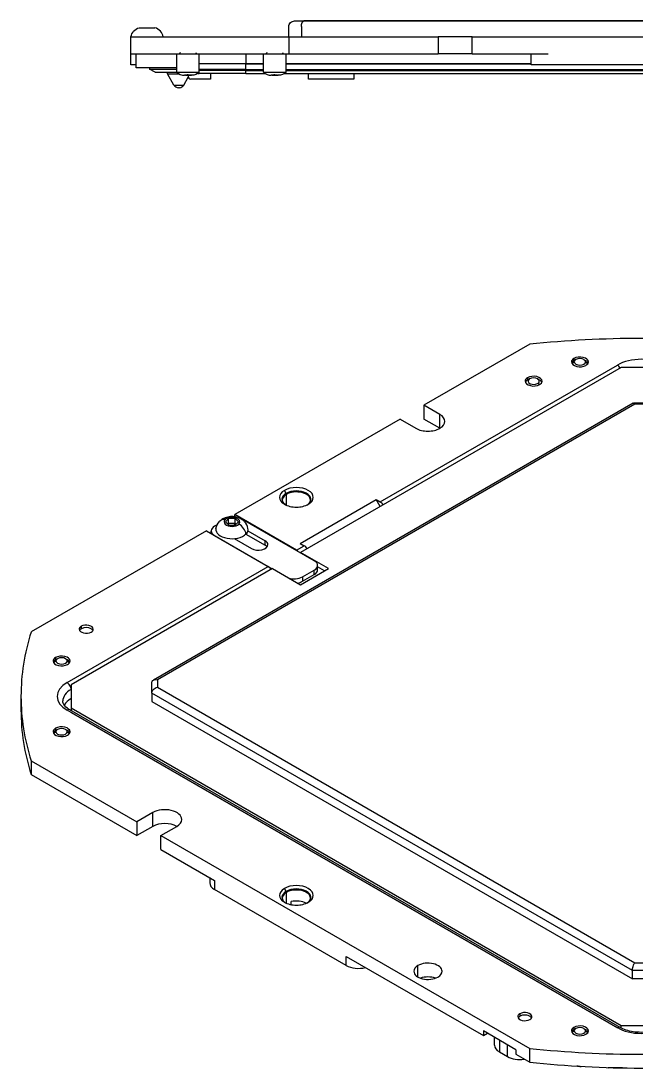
# Model space of a CAD drawing. Extents: x 74 to 808, y 79 to 560.
# Drawn here: x 585.9 to 694.9, y 134.6 to 320.7 of the extents above; entities that cross this region are included whole.
import ezdxf

# ---------------------------------------------------------------- set-up
doc = ezdxf.new("R2010")
doc.units = 0
doc.layers.add('ProjItem003', color=7, linetype='CONTINUOUS')
doc.layers.add('ProjItem005', color=7, linetype='CONTINUOUS')

msp = doc.modelspace()

# ---------------------------------------------------------------- linework, layer by layer
at = {"layer": 'ProjItem003'}
for p, q in [((676.084, 263.382), (657.326, 252.552)), ((683.931, 260.87), (683.931, 260.461)), ((684.284, 260.666), (683.931, 260.461)), ((685.698, 260.666), (686.052, 260.461)), ((692.327, 259.288), (635.441, 226.444)), ((649.565, 235.415), (691.62, 259.696)), ((683.991, 260.256), (683.599, 259.935)), ((685.991, 260.259), (686.385, 259.938)), ((699.399, 259.288), (692.327, 259.288)), ((675.964, 257.179), (675.56, 256.941)), ((675.71, 257.451), (675.71, 257.042)), ((676.064, 257.247), (675.71, 257.042)), ((677.478, 257.247), (677.832, 257.042)), ((677.579, 256.498), (677.786, 256.201)), ((694.413, 252.91), (609.339, 203.793)), ((694.706, 252.741), (610.046, 203.863)), ((660.154, 250.919), (657.326, 252.552)), ((657.326, 252.552), (657.326, 250.102)), ((697.259, 252.924), (694.467, 252.924)), ((697.02, 252.741), (694.706, 252.741)), ((653.083, 250.102), (623.773, 233.18)), ((653.083, 250.102), (655.911, 248.469)), ((660.154, 248.469), (657.326, 250.102)), ((660.154, 248.469), (660.154, 250.919)), ((632.879, 236.924), (632.577, 237.446)), ((632.931, 234.822), (632.931, 236.75)), ((635.388, 228.047), (648.858, 235.824)), ((648.858, 235.824), (649.565, 235.415)), ((649.565, 234.599), (648.858, 235.824)), ((634.734, 226.852), (623.773, 233.18)), ((623.773, 232.768), (623.773, 233.18)), ((620.658, 231.343), (620.203, 231.08)), ((622.688, 232.449), (622.124, 231.867)), ((622.124, 231.867), (622.714, 231.294)), ((622.688, 231.6), (622.548, 231.455)), ((623.843, 232.458), (622.688, 232.449)), ((622.688, 231.6), (622.688, 232.449)), ((623.265, 231.604), (622.688, 231.6)), ((622.714, 231.294), (623.869, 231.303)), ((623.843, 231.608), (623.265, 231.604)), ((623.654, 231.301), (623.767, 231.531)), ((624.433, 231.885), (623.843, 232.458)), ((623.843, 231.608), (623.843, 232.458)), ((624.009, 231.447), (623.843, 231.608)), ((623.869, 231.303), (624.433, 231.885)), ((637.88, 224.956), (625.152, 232.305)), ((618.753, 230.282), (587.656, 212.328)), ((618.753, 230.282), (629.713, 223.954)), ((619.617, 229.964), (619.46, 229.873)), ((619.617, 229.783), (619.617, 230.263)), ((620.203, 229.447), (630.422, 223.547)), ((620.203, 229.447), (620.203, 229.445)), ((625.752, 229.711), (629.147, 227.751)), ((626.098, 230.289), (629.147, 228.528)), ((623.694, 228.901), (626.743, 227.14)), ((629.147, 227.751), (629.147, 228.528)), ((634.734, 226.852), (636.095, 227.638)), ((635.388, 228.047), (636.095, 227.638)), ((635.441, 226.365), (635.441, 226.444)), ((640.39, 223.586), (635.441, 226.444)), ((594.04, 203.358), (629.713, 223.954)), ((630.456, 223.566), (594.747, 202.949)), ((630.456, 223.566), (635.405, 220.708)), ((635.405, 220.708), (640.39, 223.586)), ((638.466, 223.362), (638.466, 224.14)), ((639.683, 223.178), (638.466, 223.881)), ((635.759, 222.098), (637.88, 223.323)), ((635.759, 221.321), (637.88, 222.545)), ((635.759, 222.098), (635.759, 221.321)), ((637.88, 222.545), (637.88, 223.323)), ((596.55, 213.339), (596.55, 212.885)), ((596.59, 212.908), (596.55, 212.885)), ((592.067, 207.183), (591.675, 206.862)), ((592.007, 207.797), (592.007, 207.389)), ((592.36, 207.593), (592.007, 207.389)), ((593.774, 207.593), (594.128, 207.389)), ((594.067, 207.187), (594.462, 206.866)), ((594.747, 202.949), (594.747, 198.867)), ((609.046, 201.471), (609.046, 203.285)), ((610.046, 203.863), (610.046, 202.526)), ((609.046, 201.471), (609.046, 201.816)), ((609.046, 201.471), (609.046, 200.001)), ((694.291, 152.254), (609.046, 201.471)), ((610.046, 202.526), (694.706, 153.648)), ((585.863, 200.908), (585.863, 198.459)), ((609.046, 200.001), (694.291, 150.785)), ((691.62, 142.12), (594.04, 198.459)), ((692.12, 142.17), (594.54, 198.508)), ((594.747, 198.867), (594.747, 198.389)), ((594.747, 198.867), (692.327, 142.529)), ((594.747, 198.051), (691.62, 142.12)), ((592.067, 194.63), (591.675, 194.309)), ((592.007, 195.244), (592.007, 194.836)), ((592.36, 195.04), (592.007, 194.836)), ((593.774, 195.04), (594.128, 194.836)), ((594.067, 194.633), (594.462, 194.312)), ((587.656, 189.489), (606.414, 178.659)), ((587.656, 189.489), (587.656, 187.039)), ((587.656, 187.039), (606.414, 176.209)), ((609.242, 180.292), (606.414, 178.659)), ((609.242, 177.842), (609.242, 180.292)), ((606.414, 178.659), (606.414, 176.209)), ((609.242, 177.842), (606.414, 176.209)), ((610.657, 176.209), (613.485, 177.842)), ((610.657, 176.209), (676.084, 138.435)), ((610.657, 173.76), (610.657, 176.209)), ((610.657, 173.76), (620.203, 168.248)), ((619.324, 168.756), (619.324, 167.84)), ((620.203, 168.248), (620.203, 166.615)), ((643.537, 153.143), (620.203, 166.615)), ((632.879, 166.297), (632.577, 166.82)), ((632.931, 164.195), (632.931, 166.123)), ((633.785, 163.945), (633.785, 164.489)), ((643.537, 154.776), (667.886, 140.718)), ((643.537, 153.143), (643.537, 154.776)), ((656.265, 151.102), (656.265, 153.143)), ((694.706, 153.648), (697.02, 153.648)), ((694.291, 150.785), (694.291, 152.254)), ((697.435, 152.254), (694.291, 152.254)), ((697.435, 150.785), (694.291, 150.785)), ((674.332, 144.59), (674.332, 144.136)), ((674.372, 144.159), (674.332, 144.136)), ((667.886, 141.535), (667.886, 140.718)), ((673.635, 138.216), (667.886, 141.535)), ((683.991, 141.557), (683.599, 141.237)), ((683.931, 142.172), (683.931, 141.763)), ((684.284, 141.967), (683.931, 141.763)), ((685.698, 141.967), (686.052, 141.763)), ((685.991, 141.561), (686.385, 141.24)), ((692.327, 142.057), (692.327, 142.529)), ((692.327, 142.529), (699.399, 142.529)), ((667.886, 140.718), (668.593, 141.126)), ((669.829, 139.028), (669.829, 140.413)), ((670.708, 139.906), (670.708, 137.803)), ((670.708, 137.803), (672.122, 136.987)), ((672.122, 136.987), (672.122, 139.089)), ((673.635, 138.216), (673.635, 137.399)), ((676.084, 135.985), (676.084, 138.435)), ((673.635, 137.399), (676.084, 135.985)), ((684.997, 135.261), (684.997, 135.261)), ((689.913, 135.043), (690.024, 134.979)), ((690.024, 134.979), (690.024, 135.04)), ((692.538, 134.979), (690.024, 134.979))]:
    msp.add_line(p, q, dxfattribs=at)
for centre, major_axis, ratio, start_param, end_param in [((695.863, 200.908), (110, 0), 0.57735, 1.39, 1.75159), ((684.991, 260.257), (-1.5, 0), 0.57735, -0.785398, 0), ((684.991, 260.257), (-1.5, 0), 0.57735, -3.14159, -0.785398), ((684.991, 260.257), (1, 0), 0.57735, 2.35619, 3.14469), ((684.991, 260.257), (1, 0), 0.57735, 0.785398, 2.35619), ((684.991, 260.257), (1, 0), 0.57735, 0.0030965, 0.785398), ((695.863, 257.247), (-6, 0), 0.57735, -2.35619, -0.785398), ((684.991, 260.257), (-1.5, 0), 0.57735, 0, -3.92699), ((684.991, 259.849), (-1.5, 0), 0.57735, -0.785398, -0.237941), ((684.991, 260.257), (1, 0), 0.57735, 3.14469, 0.0030965), ((684.991, 259.849), (-1.5, 0), 0.57735, -2.90365, -2.35619), ((684.991, 260.257), (-1.5, 0), 0.57735, -3.92699, -3.14159), ((691.62, 258.88), (-0.5, 0.866), 0.57735, 4.71239, 5.49779), ((676.771, 256.838), (-1.5, 0), 0.57735, -0.785398, 0), ((676.771, 256.43), (-1.5, 0), 0.57735, -0.630831, -0.237941), ((676.771, 256.43), (-1.5, 0), 0.57735, -0.785398, -0.630831), ((676.771, 256.838), (1, 0), 0.57735, 2.51076, 5.65235), ((676.771, 256.838), (-1.5, 0), 0.57735, -3.14159, -0.785398), ((676.771, 256.838), (1, 0), 0.57735, 2.35619, 2.51076), ((676.771, 256.838), (1, 0), 0.57735, 0.785398, 2.35619), ((676.771, 256.838), (1, 0), 0.57735, 5.65235, 0.785398), ((676.771, 256.43), (-1.5, 0), 0.57735, -2.90365, -2.35619), ((676.771, 256.838), (-1.5, 0), 0.57735, 0, -3.92699), ((676.771, 256.838), (-1.5, 0), 0.57735, -3.92699, -3.14159), ((658.033, 249.694), (3, 0), 0.57735, 0, 0.785398), ((658.033, 249.694), (3, 0), 0.57735, 5.49779, 0), ((658.033, 249.694), (3, 0), 0.57735, 3.92699, 5.49779), ((634.698, 236.222), (-3, 0), 0.57735, -0.785398, -5.49779), ((634.698, 235.873), (-2.573, 0), 0.57735, -0.785398, -5.57761), ((634.698, 235.729), (2.5, 0), 0.57735, 2.35619, 3.14159), ((634.698, 236.222), (-3, 0), 0.57735, -3.92699, -0.785398), ((634.698, 235.873), (-2.573, 0), 0.57735, -3.84716, -0.785398), ((632.754, 236.852), (-0.125, 0.217), 0.57735, 3.92699, 4.71239), ((634.698, 235.729), (2.5, 0), 0.57735, 0, 2.35619), ((634.698, 235.729), (2.5, 0), 0.57735, 3.14159, 3.39136), ((634.698, 236.222), (-3, 0), 0.57735, -5.49779, -3.92699), ((634.698, 235.729), (2.5, 0), 0.57735, 6.03341, 0), ((649.565, 234.599), (-0.5, 0.866), 0.57735, 4.71239, 5.49779), ((623.278, 231.876), (1.4, 0), 0.57735, 5.77275, 2.63115), ((621.617, 230.263), (2, 0), 0.57735, 2.35619, 3.14159), ((622.52, 230.547), (1.436, -1.392), 0.712418, -3.8393, -3.14159), ((623.278, 231.876), (1.4, 0), 0.57735, 2.63115, 5.77275), ((623.278, 231.027), (1, 0), 0.57735, 1.58396, 2.35808), ((623.278, 231.027), (1, 0), 0.57735, 1.06036, 1.58396), ((623.278, 231.027), (1, 0), 0.57735, 0.775069, 1.06036), ((624.037, 230.056), (-1.436, 1.392), 0.712418, 3.88583, 5.04852), ((623.738, 231.488), (2, 0), 0.57735, 0.785398, 1.10424), ((621.617, 230.263), (2, 0), 0.57735, 3.14159, 3.92699), ((623.278, 230.529), (2.85, 0), 0.57735, 3.04205, 5.77275), ((623.278, 230.529), (2.85, 0), 0.57735, 5.77275, 0.0995429), ((627.945, 227.834), (1.7, 0), 0.57735, 3.92699, 0), ((627.945, 227.834), (1.7, 0), 0.57735, 0, 0.785398), ((627.945, 227.057), (1.7, 0), 0.57735, 0.407361, 0.785398), ((636.095, 226.822), (-0.5, 0.866), 0.57735, 4.71239, 5.49779), ((634.734, 226.036), (-0.5, 0.866), 0.57735, 5.05253, 5.49779), ((629.713, 223.137), (0.5, -0.866), 0.57735, -4.71239, -3.92699), ((636.466, 224.14), (2, 0), 0.57735, 0, 0.785398), ((636.466, 224.14), (2, 0), 0.57735, 5.49779, 0), ((634.345, 222.915), (2, 0), 0.57735, 4.14537, 5.49779), ((636.466, 223.362), (-2, 0), 0.57735, -3.92699, -3.14159), ((634.345, 222.137), (-2, 0), 0.57735, -4.45059, -3.92699), ((695.863, 200.908), (110, 0), 0.57735, 2.9608, 3.14159), ((597.434, 212.829), (-1.25, 0), 0.57735, -0.785398, 0), ((597.434, 212.829), (-1.25, 0), 0.57735, 0, -3.92699), ((597.434, 212.421), (-1.194, 0), 0.57735, -0.785398, -0.216116), ((597.434, 212.829), (-1.25, 0), 0.57735, -3.14159, -0.785398), ((597.434, 212.421), (-1.194, 0), 0.57735, -2.35619, -0.785398), ((597.434, 212.421), (-1.194, 0), 0.57735, -2.92548, -2.35619), ((597.434, 212.829), (-1.25, 0), 0.57735, -3.92699, -3.14159), ((593.067, 207.185), (-1.5, 0), 0.57735, -0.785398, 0), ((593.067, 207.185), (-1.5, 0), 0.57735, 0, -3.92699), ((593.067, 206.777), (-1.5, 0), 0.57735, -0.785398, -0.237941), ((593.067, 207.185), (-1.5, 0), 0.57735, -3.14159, -0.785398), ((593.067, 207.185), (1, 0), 0.57735, 2.35619, 3.14469), ((593.067, 207.185), (1, 0), 0.57735, 3.14469, 0.0030965), ((593.067, 207.185), (1, 0), 0.57735, 0.785398, 2.35619), ((593.067, 207.185), (1, 0), 0.57735, 0.0030965, 0.785398), ((593.067, 206.777), (-1.5, 0), 0.57735, -2.90365, -2.35619), ((593.067, 207.185), (-1.5, 0), 0.57735, -3.92699, -3.14159), ((598.282, 200.908), (-6, 0), 0.57735, -0.785398, -5.49779), ((594.04, 202.541), (-0.5, 0.866), 0.57735, 3.92699, 5.49779), ((598.282, 200.092), (5, 0), 0.57735, 2.35619, 3.14159), ((695.863, 200.908), (110, 0), 0.57735, 3.14159, 3.32239), ((598.282, 198.459), (5, 0), 0.57735, 2.35619, 2.8208), ((695.863, 198.459), (110, 0), 0.57735, 3.14159, 3.32239), ((594.04, 197.642), (-0.5, -0.866), 0.57735, 3.14159, 3.92699), ((593.067, 194.631), (-1.5, 0), 0.57735, -3.14159, -0.785398), ((593.067, 194.631), (-1.5, 0), 0.57735, -0.785398, 0), ((593.067, 194.631), (-1.5, 0), 0.57735, 0, -3.92699), ((593.067, 194.223), (-1.5, 0), 0.57735, -0.785398, -0.237941), ((593.067, 194.631), (1, 0), 0.57735, 2.35619, 3.14469), ((593.067, 194.631), (1, 0), 0.57735, 3.14469, 0.0030965), ((593.067, 194.631), (1, 0), 0.57735, 0.785398, 2.35619), ((593.067, 194.631), (1, 0), 0.57735, 0.0030965, 0.785398), ((593.067, 194.223), (-1.5, 0), 0.57735, -2.90365, -2.35619), ((593.067, 194.631), (-1.5, 0), 0.57735, -3.92699, -3.14159), ((611.364, 179.067), (3, 0), 0.57735, 0, 2.35619), ((611.364, 179.067), (3, 0), 0.57735, 5.49779, 0), ((611.364, 176.617), (3, 0), 0.57735, 0.785398, 2.35619), ((622.324, 167.84), (-3, 0), 0.57735, 0, -5.49779), ((634.698, 165.595), (-3, 0), 0.57735, -0.785398, -5.49779), ((634.698, 165.246), (-2.573, 0), 0.57735, -0.785398, -5.57761), ((634.698, 165.102), (2.5, 0), 0.57735, 2.35619, 3.14159), ((634.698, 165.595), (-3, 0), 0.57735, -3.92699, -0.785398), ((634.698, 165.246), (-2.573, 0), 0.57735, -3.84716, -0.785398), ((632.754, 166.225), (-0.125, 0.217), 0.57735, 3.92699, 4.71239), ((634.698, 165.102), (2.5, 0), 0.57735, 0, 2.35619), ((634.698, 165.102), (2.5, 0), 0.57735, 3.14159, 3.39136), ((634.698, 165.595), (-3, 0), 0.57735, -5.49779, -3.92699), ((634.698, 163.145), (2.5, 0), 0.57735, 0.802207, 1.94468), ((634.698, 165.102), (2.5, 0), 0.57735, 6.03341, 0), ((645.658, 154.368), (-3, 0), 0.57735, -5.49779, -4.26683), ((658.033, 152.123), (2.5, 0), 0.57735, 2.35619, 3.14159), ((658.033, 152.123), (2.5, 0), 0.57735, 0, 2.35619), ((658.033, 152.123), (2.5, 0), 0.57735, 3.14159, 5.49779), ((658.033, 149.673), (2.5, 0), 0.57735, 1.0132, 2.1284), ((658.033, 152.123), (2.5, 0), 0.57735, 5.49779, 0), ((675.215, 144.08), (-1.25, 0), 0.57735, -0.785398, 0), ((675.215, 144.08), (-1.25, 0), 0.57735, 0, -3.92699), ((675.215, 143.672), (-1.194, 0), 0.57735, -0.785398, -0.216116), ((675.215, 144.08), (-1.25, 0), 0.57735, -3.14159, -0.785398), ((675.215, 143.672), (-1.194, 0), 0.57735, -1.35565, -0.785398), ((675.215, 143.672), (-1.194, 0), 0.57735, -2.35619, -1.35565), ((675.215, 143.672), (-1.194, 0), 0.57735, -2.92548, -2.35619), ((675.215, 144.08), (-1.25, 0), 0.57735, -3.92699, -3.14159), ((684.991, 141.559), (-1.5, 0), 0.57735, -0.785398, 0), ((684.991, 141.559), (-1.5, 0), 0.57735, 0, -3.92699), ((684.991, 141.151), (-1.5, 0), 0.57735, -0.785398, -0.237941), ((684.991, 141.559), (-1.5, 0), 0.57735, -3.14159, -0.785398), ((684.991, 141.559), (1, 0), 0.57735, 2.35619, 3.14469), ((684.991, 141.559), (1, 0), 0.57735, 3.14469, 0.0030965), ((684.991, 141.559), (1, 0), 0.57735, 0.785398, 2.35619), ((684.991, 141.559), (1, 0), 0.57735, 0.0030965, 0.785398), ((684.991, 141.151), (-1.5, 0), 0.57735, -2.90365, -2.35619), ((684.991, 141.559), (-1.5, 0), 0.57735, -3.92699, -3.14159), ((691.62, 141.304), (-0.5, -0.866), 0.57735, 3.14159, 3.92699), ((695.863, 144.57), (-6, 0), 0.57735, -5.49779, -3.92699), ((672.829, 139.028), (-3, 0), 0.57735, 0, -5.49779), ((695.863, 200.908), (110, 0), 0.57735, 4.53159, 4.89318), ((674.243, 138.212), (-3, 0), 0.57735, -5.49779, -4.42195), ((695.863, 198.459), (110, 0), 0.57735, 4.53159, 4.89318), ((684.991, 136.415), (2, 0), 0.57735, 4.50524, 4.71549), ((684.993, 137.242), (-0.004, 2), 0.0025283, 3.14159, 3.27945), ((684.991, 136.415), (2, 0), 0.57735, 4.71549, 4.71789)]:
    msp.add_ellipse(centre, major_axis=major_axis, ratio=ratio, start_param=start_param, end_param=end_param, dxfattribs=at)
for points, degree in [([(694.413, 252.91), (694.438, 252.924), (694.467, 252.924)], 2), ([(694.467, 252.924), (694.54, 252.925), (694.628, 252.849), (694.706, 252.741)], 3), ([(620.443, 230.692), (620.523, 231.162), (620.754, 231.601), (621.084, 231.939)], 3), ([(609.046, 203.285), (609.043, 203.478), (609.14, 203.681), (609.339, 203.793)], 3), ([(609.339, 203.793), (609.535, 203.908), (609.812, 203.921), (610.046, 203.863)], 3), ([(684.997, 135.242), (684.707, 135.241), (684.422, 135.295)], 2), ([(684.997, 135.242), (685.101, 135.242), (685.206, 135.249)], 2)]:
    msp.add_open_spline(points, degree=degree, dxfattribs=at)
for points, knots in [([(632.198, 235.729), (632.198, 235.639), (632.217, 235.546), (632.256, 235.451), (632.329, 235.275), (632.488, 235.081), (632.741, 234.909)], [0, 0, 0, 0, 0.314728, 0.314728, 0.314728, 0.899119, 0.899119, 0.899119, 0.899119]), ([(637.198, 235.729), (637.199, 235.639), (637.18, 235.546), (637.14, 235.451), (637.067, 235.275), (636.908, 235.081), (636.656, 234.909)], [0, 0, 0, 0, 0.314728, 0.314728, 0.314728, 0.899119, 0.899119, 0.899119, 0.899119]), ([(626.114, 230.692), (626.038, 231.141), (625.823, 231.562), (625.516, 231.893), (625.39, 232.029), (625.252, 232.15), (625.101, 232.256), (624.634, 232.584), (624.071, 232.76), (623.502, 232.796), (622.865, 232.836), (622.214, 232.706), (621.662, 232.387), (621.449, 232.265), (621.256, 232.115), (621.084, 231.939)], [0, 0, 0, 0, 0.2, 0.2, 0.2, 0.4, 0.4, 0.4, 0.6, 0.6, 0.6, 0.8, 0.8, 0.8, 1, 1, 1, 1]), ([(609.046, 201.471), (609.043, 201.661), (609.14, 201.911), (609.339, 202.118), (609.535, 202.327), (609.812, 202.473), (610.046, 202.526)], [0, 0, 0, 0, 0.785398, 0.785398, 0.785398, 1.5708, 1.5708, 1.5708, 1.5708]), ([(594.54, 198.508), (594.385, 198.598), (594.244, 198.691), (594.117, 198.787), (593.711, 199.093), (593.47, 199.416), (593.365, 199.684), (593.308, 199.827), (593.281, 199.963), (593.282, 200.092)], [0, 0, 0, 0, 0.333333, 0.333333, 0.333333, 0.666667, 0.666667, 0.666667, 1, 1, 1, 1]), ([(632.198, 165.102), (632.198, 165.012), (632.217, 164.919), (632.256, 164.824), (632.329, 164.648), (632.488, 164.454), (632.741, 164.282)], [0, 0, 0, 0, 0.314728, 0.314728, 0.314728, 0.899119, 0.899119, 0.899119, 0.899119]), ([(637.198, 165.102), (637.199, 165.012), (637.18, 164.919), (637.14, 164.824), (637.067, 164.648), (636.908, 164.454), (636.656, 164.282)], [0, 0, 0, 0, 0.314728, 0.314728, 0.314728, 0.899119, 0.899119, 0.899119, 0.899119]), ([(694.291, 152.254), (694.29, 152.444), (694.33, 152.726), (694.413, 153.001), (694.494, 153.276), (694.609, 153.515), (694.706, 153.648)], [0, 0, 0, 0, 0.785398, 0.785398, 0.785398, 1.5708, 1.5708, 1.5708, 1.5708]), ([(699.606, 142.17), (699.118, 141.888), (698.496, 141.651), (697.808, 141.498), (697.194, 141.361), (696.527, 141.289), (695.861, 141.289), (695.379, 141.29), (694.907, 141.326), (694.445, 141.398), (693.55, 141.537), (692.73, 141.816), (692.12, 142.17)], [0, 0, 0, 0, 0.264283, 0.264283, 0.264283, 0.500278, 0.500278, 0.500278, 0.669639, 0.669639, 0.669639, 1, 1, 1, 1])]:
    msp.add_open_spline(points, degree=3, knots=knots, dxfattribs=at)
at = {"layer": 'ProjItem005'}
for p, q in [((634.363, 320.744), (636, 320.744)), ((755.726, 320.744), (636, 320.744)), ((636, 320.744), (755.726, 320.744)), ((633.363, 317.944), (633.363, 319.744)), ((635.586, 319.744), (635.586, 317.944)), ((605.363, 314.944), (605.363, 317.944)), ((633.335, 317.944), (659.863, 317.944)), ((633.335, 317.944), (633.335, 314.944)), ((659.863, 317.944), (659.863, 314.944)), ((665.863, 317.944), (758.391, 317.944)), ((665.863, 314.944), (665.863, 317.944)), ((605.363, 312.944), (605.363, 314.944)), ((606.288, 312.444), (606.288, 314.944)), ((613.488, 311.644), (613.488, 314.944)), ((617.488, 313.144), (617.488, 314.944)), ((625.746, 314.944), (625.746, 313.144)), ((628.863, 311.644), (628.863, 314.944)), ((632.863, 311.644), (632.863, 314.944)), ((633.335, 314.944), (659.863, 314.944)), ((665.863, 314.944), (679.363, 314.944)), ((676.363, 312.944), (676.363, 314.944)), ((625.746, 313.144), (617.488, 313.144)), ((617.488, 312.144), (617.488, 313.144)), ((625.746, 313.144), (617.488, 313.144)), ((628.863, 313.144), (625.746, 313.144)), ((625.746, 313.144), (628.863, 313.144)), ((625.746, 312.144), (625.746, 313.144)), ((676.363, 313.144), (632.863, 313.144)), ((632.863, 313.144), (676.363, 313.144)), ((712.363, 312.944), (679.363, 312.944)), ((608.663, 312.444), (608.663, 312.221)), ((609.663, 311.644), (608.663, 312.221)), ((613.488, 312.444), (609.288, 312.444)), ((611.863, 311.344), (611.863, 311.644)), ((612.997, 309.38), (611.863, 311.344)), ((617.237, 311.444), (617.488, 311.444)), ((625.746, 312.144), (617.488, 312.144)), ((617.488, 311.944), (617.488, 312.144)), ((617.488, 311.444), (617.488, 311.944)), ((625.746, 311.944), (617.488, 311.944)), ((625.746, 311.444), (617.488, 311.444)), ((619.488, 311.444), (619.488, 310.444)), ((625.363, 312.144), (625.363, 311.944)), ((625.746, 312.144), (628.863, 312.144)), ((625.746, 311.944), (628.863, 311.944)), ((625.746, 311.444), (625.746, 311.944)), ((625.746, 311.444), (629.114, 311.444)), ((632.612, 311.444), (746.863, 311.444)), ((632.863, 312.144), (746.863, 312.144)), ((632.863, 311.944), (746.863, 311.944)), ((636.863, 310.444), (636.863, 311.444)), ((644.863, 311.444), (644.863, 310.444)), ((650.363, 312.144), (650.363, 311.944)), ((654.363, 312.144), (654.363, 311.944)), ((679.363, 312.144), (679.363, 311.944)), ((683.363, 312.144), (683.363, 311.944)), ((614.729, 309.38), (615.524, 310.757)), ((618.988, 310.444), (615.988, 310.444)), ((644.363, 310.444), (637.363, 310.444))]:
    msp.add_line(p, q, dxfattribs=at)
for centre, radius, start, end in [((615.988, 310.944), 0.5, 180, -90), ((613.863, 309.88), 1, -150, -95.4764), ((613.863, 309.88), 1, -84.5236, -30)]:
    msp.add_arc(centre, radius, start, end, dxfattribs=at)
for points, degree, knots in [([(633.363, 319.744), (633.36, 319.978), (633.457, 320.256), (633.656, 320.451), (633.851, 320.65), (634.129, 320.747), (634.363, 320.744)], 3, [0, 0, 0, 0, 0.785398, 0.785398, 0.785398, 1.5708, 1.5708, 1.5708, 1.5708]), ([(633.363, 319.744), (633.36, 319.978), (633.457, 320.256), (633.656, 320.451), (633.851, 320.65), (634.129, 320.747), (634.363, 320.744)], 3, [3.14159, 3.14159, 3.14159, 3.14159, 3.92699, 3.92699, 3.92699, 4.71239, 4.71239, 4.71239, 4.71239]), ([(635.586, 319.744), (635.584, 319.978), (635.624, 320.256), (635.707, 320.451), (635.788, 320.65), (635.903, 320.747), (636, 320.744)], 3, [0, 0, 0, 0, 0.785398, 0.785398, 0.785398, 1.5708, 1.5708, 1.5708, 1.5708]), ([(605.37, 317.944), (605.43, 318.311), (605.595, 318.659), (605.841, 318.938), (606.097, 319.23), (606.439, 319.444), (606.813, 319.546)], 3, [0.0206645, 0.0206645, 0.0206645, 0.0206645, 0.5, 0.5, 0.5, 1, 1, 1, 1]), ([(606.866, 319.546), (606.918, 319.546), (606.971, 319.546), (607.05, 319.546), (607.128, 319.546), (607.23, 319.546), (607.331, 319.546), (607.451, 319.546), (607.57, 319.546), (607.704, 319.546), (607.837, 319.546), (608.118, 319.546), (608.405, 319.546), (608.544, 319.546), (608.683, 319.546), (608.812, 319.546), (608.941, 319.546), (609.055, 319.546), (609.169, 319.546), (609.263, 319.546), (609.357, 319.546), (609.427, 319.546), (609.497, 319.546), (609.541, 319.546), (609.584, 319.546), (609.598, 319.546), (609.613, 319.546)], 2, [0, 0, 0, 0.20476, 0.20476, 0.409519, 0.409519, 0.614279, 0.614279, 0.819038, 0.819038, 1.0238, 1.0238, 1.43332, 1.43332, 1.63808, 1.63808, 1.84284, 1.84284, 2.0476, 2.0476, 2.25236, 2.25236, 2.45711, 2.45711, 2.66187, 2.66187, 2.86663, 2.86663, 2.86663]), ([(611.056, 317.944), (610.996, 318.311), (610.831, 318.659), (610.585, 318.938), (610.329, 319.23), (609.987, 319.444), (609.613, 319.546)], 3, [0.0206645, 0.0206645, 0.0206645, 0.0206645, 0.5, 0.5, 0.5, 1, 1, 1, 1]), ([(605.363, 317.944), (607.008, 317.944), (608.712, 317.944), (610.475, 317.944), (612.294, 317.944), (614.169, 317.944), (616.099, 317.944), (618.081, 317.944), (620.116, 317.944), (622.201, 317.944), (624.335, 317.944), (626.517, 317.944), (628.746, 317.944), (631.019, 317.944), (633.335, 317.944)], 1, [3.7462, 3.7462, 3.77202, 3.79785, 3.82368, 3.84951, 3.87534, 3.90116, 3.92699, 3.95282, 3.97865, 4.00447, 4.0303, 4.05613, 4.08196, 4.10778, 4.10778]), ([(665.863, 317.944), (665.788, 317.944), (665.566, 317.944), (665.209, 317.944), (664.733, 317.944), (664.165, 317.944), (663.531, 317.944), (662.863, 317.944), (662.195, 317.944), (661.561, 317.944), (660.993, 317.944), (660.518, 317.944), (660.16, 317.944), (659.938, 317.944), (659.863, 317.944)], 1, [1.5708, 1.5708, 1.7952, 2.0196, 2.24399, 2.46839, 2.69279, 2.91719, 3.14159, 3.36599, 3.59039, 3.81479, 4.03919, 4.26359, 4.48799, 4.71239, 4.71239]), ([(605.363, 314.944), (607.008, 314.944), (608.712, 314.944), (610.475, 314.944), (612.294, 314.944), (614.169, 314.944), (616.099, 314.944), (618.081, 314.944), (620.116, 314.944), (622.201, 314.944), (624.335, 314.944), (626.517, 314.944), (628.746, 314.944), (631.019, 314.944), (633.335, 314.944)], 1, [3.7462, 3.7462, 3.77202, 3.79785, 3.82368, 3.84951, 3.87534, 3.90116, 3.92699, 3.95282, 3.97865, 4.00447, 4.0303, 4.05613, 4.08196, 4.10778, 4.10778]), ([(665.863, 314.944), (665.788, 314.944), (665.566, 314.944), (665.209, 314.944), (664.733, 314.944), (664.165, 314.944), (663.531, 314.944), (662.863, 314.944), (662.195, 314.944), (661.561, 314.944), (660.993, 314.944), (660.518, 314.944), (660.16, 314.944), (659.938, 314.944), (659.863, 314.944)], 1, [0, 0, 0.224399, 0.448799, 0.673198, 0.897598, 1.122, 1.3464, 1.5708, 1.7952, 2.0196, 2.24399, 2.46839, 2.69279, 2.91719, 3.14159, 3.14159]), ([(606.288, 312.944), (606.227, 312.944), (606.167, 312.944), (606.05, 312.944), (605.946, 312.944), (605.897, 312.944), (605.848, 312.944), (605.803, 312.944), (605.758, 312.944), (605.717, 312.944), (605.676, 312.944), (605.64, 312.944), (605.604, 312.944), (605.572, 312.944), (605.541, 312.944), (605.514, 312.944), (605.487, 312.944), (605.465, 312.944), (605.442, 312.944), (605.425, 312.944), (605.408, 312.944), (605.395, 312.944), (605.383, 312.944), (605.375, 312.944), (605.368, 312.944), (605.366, 312.944), (605.363, 312.944)], 2, [5.47618, 5.47618, 5.47618, 5.53383, 5.53383, 5.64911, 5.64911, 5.70676, 5.70676, 5.7644, 5.7644, 5.82204, 5.82204, 5.87968, 5.87968, 5.93733, 5.93733, 5.99497, 5.99497, 6.05261, 6.05261, 6.11026, 6.11026, 6.1679, 6.1679, 6.22554, 6.22554, 6.28319, 6.28319, 6.28319]), ([(609.288, 312.444), (608.952, 312.444), (608.62, 312.444), (608.297, 312.444), (607.986, 312.444), (607.692, 312.444), (607.418, 312.444), (607.167, 312.444), (606.943, 312.444), (606.748, 312.444), (606.585, 312.444), (606.456, 312.444), (606.363, 312.444), (606.307, 312.444), (606.288, 312.444)], 1, [0, 0, 0.1122, 0.224399, 0.336599, 0.448799, 0.560999, 0.673198, 0.785398, 0.897598, 1.0098, 1.122, 1.2342, 1.3464, 1.4586, 1.5708, 1.5708]), ([(608.663, 312.221), (608.671, 312.221), (608.694, 312.221), (608.732, 312.221), (608.785, 312.221), (608.853, 312.221), (608.935, 312.221), (609.031, 312.221), (609.14, 312.221), (609.262, 312.221), (609.397, 312.221), (609.543, 312.221), (609.7, 312.221), (609.867, 312.221), (610.043, 312.221)], 1, [5.28264, 5.28264, 5.35411, 5.42558, 5.49704, 5.56851, 5.63998, 5.71145, 5.78291, 5.85438, 5.92585, 5.99732, 6.06878, 6.14025, 6.21172, 6.28319, 6.28319]), ([(609.663, 311.644), (609.666, 311.644), (609.668, 311.644), (609.676, 311.644), (609.683, 311.644), (609.696, 311.644), (609.709, 311.644), (609.726, 311.644), (609.744, 311.644), (609.767, 311.644), (609.789, 311.644), (609.817, 311.644), (609.844, 311.644), (609.876, 311.644), (609.908, 311.644), (609.945, 311.644), (609.981, 311.644), (610.022, 311.644), (610.063, 311.644), (610.108, 311.644), (610.152, 311.644), (610.248, 311.644), (610.355, 311.644), (610.464, 311.644), (610.583, 311.644)], 2, [2.14105, 2.14105, 2.14105, 2.21252, 2.21252, 2.28398, 2.28398, 2.35545, 2.35545, 2.42692, 2.42692, 2.49839, 2.49839, 2.56985, 2.56985, 2.64132, 2.64132, 2.71279, 2.71279, 2.78426, 2.78426, 2.85572, 2.85572, 2.99866, 2.99866, 3.14159, 3.14159, 3.14159]), ([(610.043, 312.221), (610.119, 312.221), (610.195, 312.221), (610.27, 312.221), (610.349, 312.221), (610.428, 312.221), (610.508, 312.221), (610.59, 312.221), (610.672, 312.221), (610.754, 312.221), (611.088, 312.221), (611.439, 312.221), (611.789, 312.221), (612.051, 312.221), (612.31, 312.221), (612.562, 312.221), (612.644, 312.221), (612.726, 312.221), (612.808, 312.221), (612.887, 312.221), (612.967, 312.221), (613.046, 312.221), (613.122, 312.221), (613.197, 312.221), (613.273, 312.221), (613.345, 312.221), (613.416, 312.221), (613.488, 312.221)], 3, [0, 0, 0, 0, 0.0874437, 0.0874437, 0.0874437, 0.174887, 0.174887, 0.174887, 0.262331, 0.262331, 0.262331, 0.612106, 0.612106, 0.612106, 0.874437, 0.874437, 0.874437, 0.96188, 0.96188, 0.96188, 1.04932, 1.04932, 1.04932, 1.13677, 1.13677, 1.13677, 1.22421, 1.22421, 1.22421, 1.22421]), ([(610.583, 311.644), (610.655, 311.644), (610.726, 311.644), (610.798, 311.644), (610.874, 311.644), (610.949, 311.644), (611.025, 311.644), (611.104, 311.644), (611.183, 311.644), (611.262, 311.644), (611.584, 311.644), (611.918, 311.644), (612.234, 311.644), (612.311, 311.644), (612.388, 311.644), (612.465, 311.644), (612.537, 311.644), (612.61, 311.644), (612.683, 311.644), (612.751, 311.644), (612.818, 311.644), (612.886, 311.644), (612.948, 311.644), (613.009, 311.644), (613.071, 311.644), (613.125, 311.644), (613.18, 311.644), (613.234, 311.644), (613.281, 311.644), (613.327, 311.644), (613.374, 311.644), (613.412, 311.644), (613.45, 311.644), (613.488, 311.644)], 3, [3.14159, 3.14159, 3.14159, 3.14159, 3.26442, 3.26442, 3.26442, 3.38725, 3.38725, 3.38725, 3.51008, 3.51008, 3.51008, 4.0014, 4.0014, 4.0014, 4.12423, 4.12423, 4.12423, 4.24705, 4.24705, 4.24705, 4.36988, 4.36988, 4.36988, 4.49271, 4.49271, 4.49271, 4.61554, 4.61554, 4.61554, 4.73837, 4.73837, 4.73837, 4.8612, 4.8612, 4.8612, 4.8612]), ([(611.863, 311.344), (611.869, 311.344), (611.876, 311.344), (611.895, 311.344), (611.914, 311.344), (611.946, 311.344), (611.978, 311.344), (612.022, 311.344), (612.066, 311.344), (612.122, 311.344), (612.177, 311.344), (612.244, 311.344), (612.31, 311.344), (612.387, 311.344), (612.463, 311.344), (612.549, 311.344), (612.634, 311.344), (612.728, 311.344), (612.821, 311.344), (612.922, 311.344), (613.022, 311.344), (613.127, 311.344), (613.233, 311.344), (613.343, 311.344), (613.452, 311.344), (613.676, 311.344), (613.904, 311.344)], 2, [4.55782, 4.55782, 4.55782, 4.67149, 4.67149, 4.78515, 4.78515, 4.89882, 4.89882, 5.01248, 5.01248, 5.12615, 5.12615, 5.23981, 5.23981, 5.35348, 5.35348, 5.46714, 5.46714, 5.58081, 5.58081, 5.69447, 5.69447, 5.80814, 5.80814, 5.9218, 5.9218, 6.14913, 6.14913, 6.14913]), ([(613.488, 311.644), (613.502, 311.644), (613.516, 311.644), (613.558, 311.644), (613.601, 311.644), (613.669, 311.644), (613.738, 311.644), (613.832, 311.644), (613.925, 311.644), (614.041, 311.644), (614.157, 311.644), (614.292, 311.644), (614.426, 311.644), (614.576, 311.644), (614.726, 311.644), (614.886, 311.644), (615.046, 311.644), (615.379, 311.644), (615.716, 311.644), (615.881, 311.644), (616.046, 311.644), (616.203, 311.644), (616.361, 311.644), (616.505, 311.644), (616.65, 311.644), (616.778, 311.644), (616.907, 311.644)], 2, [0.782302, 0.782302, 0.782302, 0.950822, 0.950822, 1.11934, 1.11934, 1.28786, 1.28786, 1.45638, 1.45638, 1.62491, 1.62491, 1.79343, 1.79343, 1.96195, 1.96195, 2.13047, 2.13047, 2.46751, 2.46751, 2.63603, 2.63603, 2.80455, 2.80455, 2.97307, 2.97307, 3.14159, 3.14159, 3.14159]), ([(615.936, 311.103), (615.801, 311.103), (615.602, 311.103), (615.411, 311.103), (615.345, 311.103), (615.281, 311.103), (615.221, 311.103), (615.002, 311.103), (614.853, 311.103), (614.856, 311.103)], 3, [0, 0, 0, 0, 0.542054, 0.542054, 0.542054, 0.728973, 0.728973, 0.728973, 1, 1, 1, 1]), ([(615.04, 311.103), (615.175, 311.103), (615.374, 311.103), (615.565, 311.103), (615.615, 311.103), (615.663, 311.103), (615.71, 311.103), (615.952, 311.103), (616.123, 311.103), (616.12, 311.103)], 3, [0, 0, 0, 0, 0.568625, 0.568625, 0.568625, 0.715687, 0.715687, 0.715687, 1, 1, 1, 1]), ([(616.907, 311.644), (617.09, 311.644), (617.237, 311.644), (617.337, 311.644), (617.436, 311.644), (617.487, 311.644), (617.488, 311.644)], 3, [3.14159, 3.14159, 3.14159, 3.14159, 3.53274, 3.53274, 3.53274, 3.92389, 3.92389, 3.92389, 3.92389]), ([(628.863, 311.644), (628.877, 311.644), (628.891, 311.644), (628.933, 311.644), (628.976, 311.644), (629.044, 311.644), (629.113, 311.644), (629.207, 311.644), (629.3, 311.644), (629.416, 311.644), (629.532, 311.644), (629.667, 311.644), (629.801, 311.644), (629.951, 311.644), (630.101, 311.644), (630.261, 311.644), (630.421, 311.644), (630.754, 311.644), (631.091, 311.644), (631.256, 311.644), (631.421, 311.644), (631.578, 311.644), (631.736, 311.644), (631.88, 311.644), (632.025, 311.644), (632.153, 311.644), (632.282, 311.644)], 2, [0.782302, 0.782302, 0.782302, 0.950822, 0.950822, 1.11934, 1.11934, 1.28786, 1.28786, 1.45638, 1.45638, 1.62491, 1.62491, 1.79343, 1.79343, 1.96195, 1.96195, 2.13047, 2.13047, 2.46751, 2.46751, 2.63603, 2.63603, 2.80455, 2.80455, 2.97307, 2.97307, 3.14159, 3.14159, 3.14159]), ([(631.311, 311.103), (631.176, 311.103), (630.977, 311.103), (630.786, 311.103), (630.72, 311.103), (630.656, 311.103), (630.596, 311.103), (630.377, 311.103), (630.228, 311.103), (630.231, 311.103)], 3, [0, 0, 0, 0, 0.542054, 0.542054, 0.542054, 0.728973, 0.728973, 0.728973, 1, 1, 1, 1]), ([(630.415, 311.103), (630.55, 311.103), (630.749, 311.103), (630.94, 311.103), (630.99, 311.103), (631.038, 311.103), (631.085, 311.103), (631.327, 311.103), (631.498, 311.103), (631.495, 311.103)], 3, [0, 0, 0, 0, 0.568625, 0.568625, 0.568625, 0.715687, 0.715687, 0.715687, 1, 1, 1, 1]), ([(632.282, 311.644), (632.465, 311.644), (632.612, 311.644), (632.712, 311.644), (632.811, 311.644), (632.862, 311.644), (632.863, 311.644)], 3, [3.14159, 3.14159, 3.14159, 3.14159, 3.53274, 3.53274, 3.53274, 3.92389, 3.92389, 3.92389, 3.92389]), ([(613.007, 309.38), (613.014, 309.38), (613.021, 309.38), (613.028, 309.38), (613.038, 309.38), (613.048, 309.38), (613.058, 309.38), (613.072, 309.38), (613.086, 309.38), (613.099, 309.38), (613.116, 309.38), (613.133, 309.38), (613.15, 309.38), (613.17, 309.38), (613.19, 309.38), (613.209, 309.38), (613.253, 309.38), (613.301, 309.38), (613.352, 309.38), (613.536, 309.38), (613.772, 309.38), (613.996, 309.38)], 3, [4.71239, 4.71239, 4.71239, 4.71239, 4.82459, 4.82459, 4.82459, 4.93679, 4.93679, 4.93679, 5.04899, 5.04899, 5.04899, 5.16119, 5.16119, 5.16119, 5.27339, 5.27339, 5.27339, 5.49779, 5.49779, 5.49779, 6.28319, 6.28319, 6.28319, 6.28319]), ([(613.996, 309.38), (614.199, 309.38), (614.387, 309.38), (614.521, 309.38), (614.539, 309.38), (614.557, 309.38), (614.574, 309.38), (614.607, 309.38), (614.635, 309.38), (614.659, 309.38), (614.669, 309.38), (614.679, 309.38), (614.689, 309.38), (614.697, 309.38), (614.704, 309.38), (614.711, 309.38), (614.716, 309.38), (614.72, 309.38), (614.725, 309.38), (614.726, 309.38), (614.728, 309.38), (614.729, 309.38)], 3, [0, 0, 0, 0, 0.708114, 0.708114, 0.708114, 0.809274, 0.809274, 0.809274, 1.01159, 1.01159, 1.01159, 1.11275, 1.11275, 1.11275, 1.21391, 1.21391, 1.21391, 1.31507, 1.31507, 1.31507, 1.41623, 1.41623, 1.41623, 1.41623]), ([(619.488, 310.444), (619.488, 310.444), (619.434, 310.444), (619.342, 310.444), (619.248, 310.444), (619.119, 310.444), (618.988, 310.444)], 3, [4.71239, 4.71239, 4.71239, 4.71239, 5.49779, 5.49779, 5.49779, 6.28319, 6.28319, 6.28319, 6.28319]), ([(637.363, 310.444), (637.232, 310.444), (637.103, 310.444), (637.009, 310.444), (636.917, 310.444), (636.863, 310.444), (636.863, 310.444)], 3, [4.71239, 4.71239, 4.71239, 4.71239, 5.49779, 5.49779, 5.49779, 6.28319, 6.28319, 6.28319, 6.28319]), ([(644.863, 310.444), (644.863, 310.444), (644.809, 310.444), (644.717, 310.444), (644.623, 310.444), (644.494, 310.444), (644.363, 310.444)], 3, [3.14159, 3.14159, 3.14159, 3.14159, 3.92699, 3.92699, 3.92699, 4.71239, 4.71239, 4.71239, 4.71239])]:
    msp.add_open_spline(points, degree=degree, knots=knots, dxfattribs=at)
for points, degree in [([(606.813, 319.546), (606.813, 319.546), (606.866, 319.546)], 2), ([(614.088, 315.144), (614.091, 315.039), (613.997, 314.942), (613.888, 314.944)], 3), ([(616.888, 315.144), (616.885, 315.039), (616.979, 314.942), (617.088, 314.944)], 3), ([(629.463, 315.144), (629.466, 315.039), (629.372, 314.942), (629.263, 314.944)], 3), ([(632.263, 315.144), (632.26, 315.039), (632.354, 314.942), (632.463, 314.944)], 3), ([(679.363, 312.944), (679.027, 312.944), (678.695, 312.944), (678.372, 312.944), (678.061, 312.944), (677.767, 312.944), (677.493, 312.944), (677.242, 312.944), (677.018, 312.944), (676.823, 312.944), (676.66, 312.944), (676.531, 312.944), (676.438, 312.944), (676.382, 312.944), (676.363, 312.944)], 1), ([(613.488, 311.644), (613.854, 311.299), (614.353, 311.101), (614.856, 311.103)], 3), ([(615.488, 311.205), (615.18, 311.103), (614.856, 311.103)], 2), ([(615.04, 311.103), (614.923, 311.103), (614.856, 311.103), (614.856, 311.103)], 3), ([(615.936, 311.103), (616.053, 311.103), (616.121, 311.103), (616.12, 311.103)], 3), ([(616.12, 311.103), (616.012, 311.106)], 1), ([(617.488, 311.644), (617.122, 311.299), (616.623, 311.101), (616.12, 311.103)], 3), ([(628.863, 311.644), (629.229, 311.299), (629.728, 311.101), (630.231, 311.103)], 3), ([(630.863, 311.205), (630.555, 311.103), (630.231, 311.103)], 2), ([(630.415, 311.103), (630.298, 311.103), (630.231, 311.103), (630.231, 311.103)], 3), ([(631.311, 311.103), (631.428, 311.103), (631.496, 311.103), (631.495, 311.103)], 3), ([(631.495, 311.103), (631.387, 311.106)], 1), ([(632.863, 311.644), (632.497, 311.299), (631.998, 311.101), (631.495, 311.103)], 3), ([(612.997, 309.38), (612.997, 309.38), (613.007, 309.38)], 2), ([(614.729, 309.38), (614.729, 309.38), (614.719, 309.38)], 2), ([(613.769, 308.884), (613.768, 308.884)], 1), ([(613.768, 308.884), (613.769, 308.884)], 1), ([(613.878, 308.884), (613.827, 308.884), (613.776, 308.884), (613.769, 308.884)], 3), ([(613.958, 308.884), (613.959, 308.884), (613.923, 308.884), (613.878, 308.884)], 3), ([(613.957, 308.884), (613.958, 308.884)], 1)]:
    msp.add_open_spline(points, degree=degree, dxfattribs=at)

doc.saveas('drawing.dxf')
